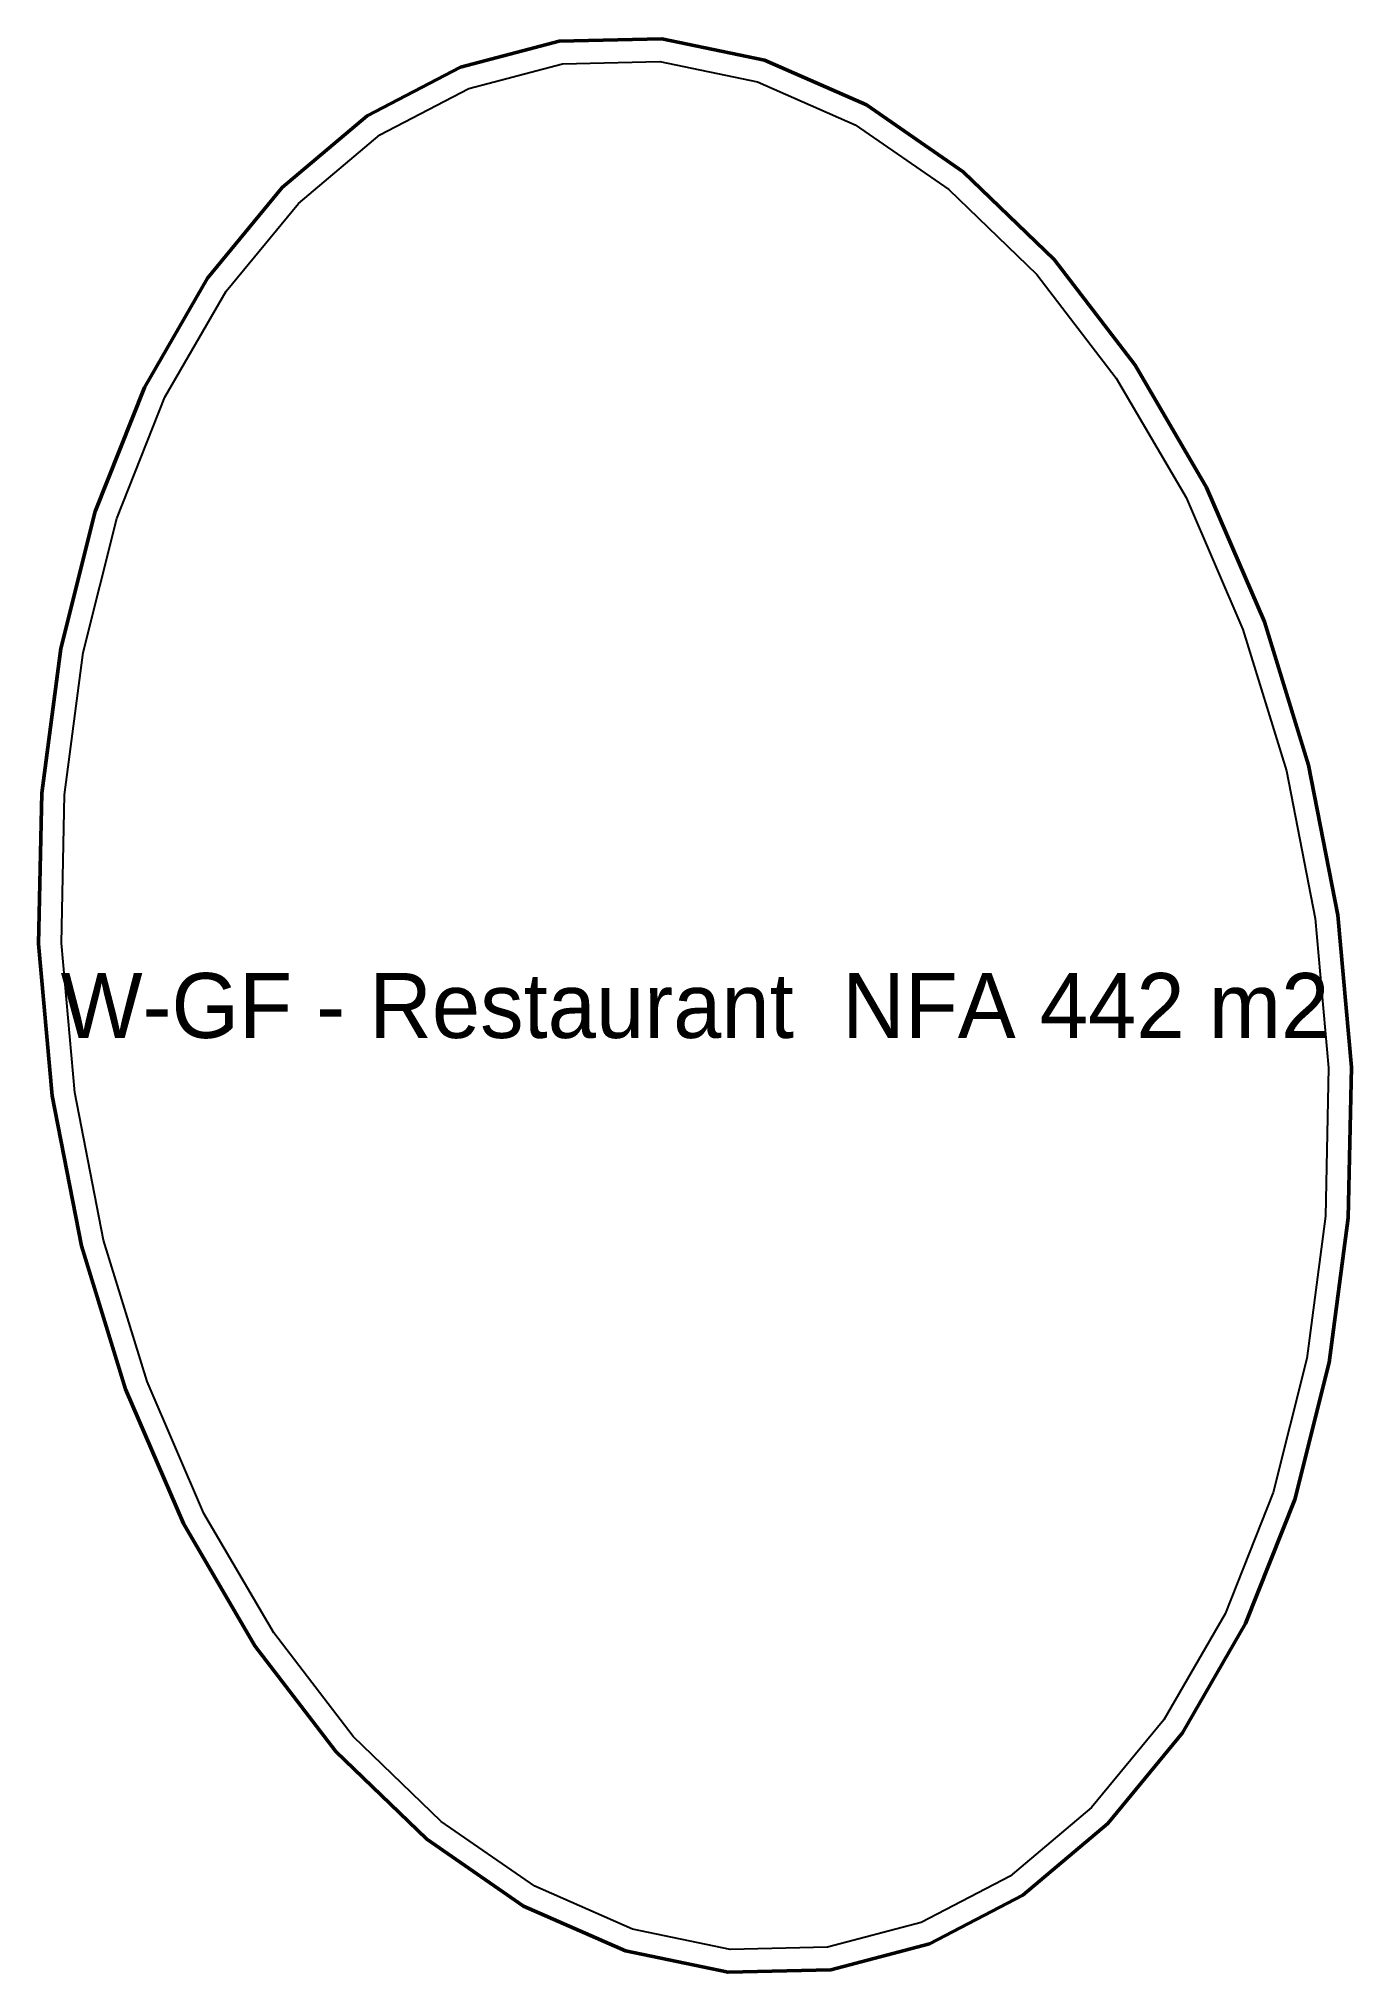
# Model space of a CAD drawing. Header units: metres. Extents: x -41.1 to -20.9, y -12.9 to 16.9.
import ezdxf
from ezdxf.enums import TextEntityAlignment as Align

# ---------------------------------------------------------------- set-up
doc = ezdxf.new("R2010")
doc.units = ezdxf.units.M
doc.layers.add('TEXT', color=250, linetype='Continuous')
doc.layers.add('WALL', color=7, linetype='Continuous')

msp = doc.modelspace()

# ---------------------------------------------------------------- linework, layer by layer
at = {"layer": 'WALL', "lineweight": 50}
msp.add_lwpolyline([(-21.1, 3.39), (-21.55, 5.7), (-22.23, 7.91), (-23.12, 9.98), (-24.22, 11.86), (-25.47, 13.49), (-26.87, 14.84), (-28.36, 15.87), (-29.93, 16.56), (-31.51, 16.89), (-33.09, 16.85), (-34.61, 16.45), (-36.05, 15.7), (-37.36, 14.6), (-38.51, 13.2), (-39.48, 11.52), (-40.24, 9.61), (-40.77, 7.5), (-41.06, 5.27), (-41.11, 2.95), (-40.9, 0.61), (-40.45, -1.7), (-39.77, -3.91), (-38.88, -5.98), (-37.78, -7.86), (-36.53, -9.49), (-35.13, -10.84), (-33.64, -11.87), (-32.07, -12.56), (-30.49, -12.89), (-28.91, -12.85), (-27.39, -12.45), (-25.95, -11.7), (-24.64, -10.6), (-23.49, -9.2), (-22.52, -7.52), (-21.76, -5.61), (-21.23, -3.5), (-20.94, -1.27), (-20.89, 1.05)], close=True, dxfattribs=at)
at = {"layer": 'WALL'}
msp.add_lwpolyline([(-21.447, 3.341), (-21.24, 1.038), (-21.29, -1.244), (-21.574, -3.435), (-22.094, -5.502), (-22.836, -7.367), (-23.779, -9), (-24.89, -10.353), (-26.146, -11.407), (-27.517, -12.121), (-28.96, -12.501), (-30.458, -12.539), (-31.963, -12.225), (-33.469, -11.563), (-34.908, -10.568), (-36.268, -9.256), (-37.489, -7.664), (-38.567, -5.822), (-39.441, -3.789), (-40.11, -1.615), (-40.553, 0.659), (-40.76, 2.962), (-40.71, 5.244), (-40.426, 7.435), (-39.906, 9.502), (-39.164, 11.367), (-38.221, 13), (-37.11, 14.353), (-35.854, 15.407), (-34.483, 16.121), (-33.04, 16.501), (-31.542, 16.539), (-30.037, 16.225), (-28.531, 15.563), (-27.092, 14.568), (-25.732, 13.256), (-24.511, 11.664), (-23.433, 9.822), (-22.559, 7.789), (-21.89, 5.615), (-21.447, 3.341)], close=True, dxfattribs=at)

# ---------------------------------------------------------------- texts
at = {"layer": 'TEXT'}
msp.add_text('W-GF - Restaurant  NFA 442 m2', height=1, dxfattribs=at).set_placement((-31, 2), align=Align.MIDDLE_CENTER)

doc.saveas('drawing.dxf')
